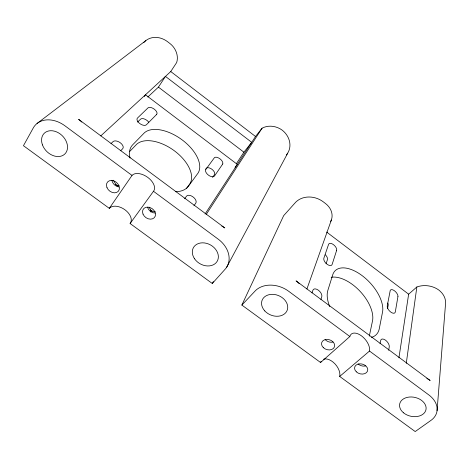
<?xml version="1.0" encoding="UTF-8"?>
<svg xmlns="http://www.w3.org/2000/svg" width="469" height="469" viewBox="0 0 469 469"><rect width="100%" height="100%" fill="white"/><g stroke="black" fill="none" stroke-linecap="round" stroke-linejoin="round"><path stroke-width="0.7" d="M437.061 410.75L445.521 304.035A20.308 16.046 9.7 0 0 438.726 289.971A19.721 15.583 9.6 0 0 416.853 286.987L408.646 294.186L398.931 357.8M406.271 363.334L416.853 286.987M388.678 350.267L389.293 346.679A5.698 3.031 49.8 0 0 385.266 340.013A5.698 3.031 49.8 0 0 380.617 340.846L380.072 343.713M387.57 308.567L388.232 305.014A5.095 2.585 47.8 0 0 387.781 303.044M369.291 336.179L372.304 321.851A32.015 17.3 47.2 0 0 360.415 291.677A32.015 17.3 47.2 0 0 331.196 277.302M320.902 299.503L321.769 296.783A5.669 3.177 46 0 0 318.422 290.247A5.669 3.177 46 0 0 312.923 290.205L312.002 292.891M326.084 263.684L327.432 259.65A5.089 2.685 44.6 0 0 325.38 254.808M306.914 288.986L331.349 220.031M323.616 359.201A12.446 7.44 50.4 0 1 335.036 363.938A12.446 7.44 50.4 0 1 339.685 376.449L415.2 431.556L430.366 420.804A24.47 17.535 12.6 0 0 428.777 394.886L369.508 351.052A12.892 7.158 49.4 0 0 361.476 335.857A12.892 7.158 49.4 0 0 349.856 336.519L320.591 362.519L241.857 305.073L283.657 215.664L294.708 203.317A20.331 17.218 21.9 0 1 323.299 201.852L325.58 203.593A16.714 14.181 21.3 0 1 330.704 221.468M226.715 267.142L287.69 153.187M212.293 283.499L224.651 269.745A24.921 19.587 30 0 0 218.214 239.161L153.492 191.293A13.372 7.879 34.3 0 0 147.817 177.429A13.372 7.879 34.3 0 0 132.018 175.418L64.992 125.844A26.575 20.103 44.6 0 0 32.777 128.852L23.45 145.707L109.3 208.347A12.898 8.166 33.4 0 1 124.912 209.754A12.898 8.166 33.4 0 1 130.095 223.52L212.293 283.499L213.342 281.576M144.329 96.55L145.472 94.785L237.349 164.396L235.092 167.234M206.337 214.286L262.065 128.201A18.52 16.327 31.7 0 1 282.145 130.118A19.077 16.808 31.8 0 1 286.436 154.917M205.059 214.022L255.511 136.485L262.065 128.201M236.364 163.699L243.898 152.185L251.706 142.33L165.463 76.406L158.434 87.128L147.799 97.042M100.776 135.893L170.751 71.54L176.672 62.535A16.556 14.041 51 0 0 169.983 43.558L167.732 41.817A20.155 17.036 50.9 0 0 143.737 42.65M193.937 205.803L195.931 202.901A5.804 3.353 37.3 0 0 192.7 196.681A5.804 3.353 37.3 0 0 186.345 196.417L184.669 198.727M109.3 208.347L132.018 175.418M212.615 177.323L214.609 174.427A5.212 2.814 37.6 0 0 212.017 169.35A5.212 2.814 37.6 0 0 206.442 168.107L205.598 169.256M130.095 223.52L153.492 191.293M186.398 188.561L188.966 185.062A33.27 18.654 35.1 0 0 175.506 151.663A33.27 18.654 35.1 0 0 136.743 144.2L129.843 151.34M150.279 211.982L151.153 210.857L155.262 211.73M241.857 305.073L254.503 291.665A24.57 19.041 22.8 0 1 288.57 291.196L349.856 336.519M120.662 150.766L122.661 148.749A6.009 3.383 32.5 0 0 120.299 142.775A6.009 3.383 32.5 0 0 113.064 141.615L111.006 143.596M137.558 122.098L140.594 119.132A5.376 2.837 33.8 0 1 148.755 122.198M339.685 376.449L369.508 351.052M37.045 123.494L145.818 40.621M119.038 185.806L116.306 185.237L113.445 180.237M115.609 184.405L117.965 186.14M150.426 210.012L152.196 211.314M326.623 232.044L408.646 294.186M158.434 87.128L243.898 152.185M170.751 71.54L255.511 136.485M149.101 207.192L151.153 210.857M371.413 337.346A33.463 18.062 47.6 0 0 379.292 328.675L382.352 312.987A32.39 17.019 46.9 0 0 363.135 276.399A32.39 17.019 46.9 0 0 332.943 274.154L327.866 290.323A33.463 18.062 47.6 0 0 329.777 306.656M320.591 362.519A12.446 7.44 50.4 0 1 321.136 361.236M426.837 378.483A23.21 16.866 12.2 0 1 430.143 380.47L296.074 280.878A19.727 15.512 22.3 0 1 299.257 283.739M333.054 342.042A6.63 5.059 18 0 1 325.134 339.556M365.539 365.943A6.625 4.96 15.5 0 1 358.105 363.932M175.33 191.715A34.77 19.575 35 0 0 188.362 186.287L197.215 174.216A33.668 18.367 35.4 0 0 183.32 140.782A33.668 18.367 35.4 0 0 144.423 132.78L132.709 144.78A34.77 19.575 35 0 0 130.036 158.071M221.802 226.087A23.614 18.801 30.1 0 1 224.798 227.934L78.604 119.337A21.287 16.374 45 0 1 81.758 122.075M118.827 186.955A6.994 5.458 39.8 0 1 111.892 180.278M155.262 213.032A6.883 5.429 36.2 0 1 147.612 207.409M397.964 296.396L395.308 311.932A5.311 2.685 48.2 0 1 390.712 312.032A5.311 2.685 48.2 0 1 387.247 305.87L390.243 290.399A5.147 2.538 47.6 0 1 394.646 290.927A5.147 2.538 47.6 0 1 397.964 296.396M336.619 250.411L332.128 264.434A5.3 2.796 44.9 0 1 327.04 264.211A5.3 2.796 44.9 0 1 323.856 258.208L328.593 244.343A5.141 2.638 44.4 0 1 333.5 244.683A5.141 2.638 44.4 0 1 336.619 250.411M222.728 164.003L214.503 175.992A5.435 2.937 37.6 0 1 208.453 175.142A5.435 2.937 37.6 0 1 205.815 169.467L214.48 157.602A5.27 2.767 37.8 0 1 220.072 158.921A5.27 2.767 37.8 0 1 222.728 164.003M156.628 114.436L146.381 124.783A5.61 2.966 33.6 0 1 139.768 123.552A5.61 2.966 33.6 0 1 137.458 118.071L147.987 107.905A5.435 2.791 34 0 1 154.313 109.195A5.435 2.791 34 0 1 156.628 114.436M264.78 310.918A13.513 10.47 22.8 0 0 287.034 310.666A13.513 10.47 22.8 0 0 272.084 294.321A13.513 10.47 22.8 0 0 264.78 310.918M403.528 412.808A13.454 9.644 12.6 0 0 425.711 410.604A13.454 9.644 12.6 0 0 409.249 397.044A13.454 9.644 12.6 0 0 403.528 412.808M323.381 347.676A6.724 5.089 18.1 0 0 334.432 346.913A6.724 5.089 18.1 0 0 326.477 339.421A6.724 5.089 18.1 0 0 323.381 347.676M356.329 371.829A6.718 4.989 15.7 0 0 367.479 371.202A6.718 4.989 15.7 0 0 359.676 363.833A6.718 4.989 15.7 0 0 356.329 371.829M42.462 144.915A14.615 11.057 44.5 0 0 64.704 154.131A14.615 11.057 44.5 0 0 56.473 131.853A14.615 11.057 44.5 0 0 42.462 144.915M194.576 258.812A13.707 10.769 30 0 0 217.083 261.456A13.707 10.769 30 0 0 204.349 242.924A13.707 10.769 30 0 0 194.576 258.812M107.014 187.694A7.094 5.499 39.6 0 0 118.2 191.393A7.094 5.499 39.6 0 0 113.621 180.817A7.094 5.499 39.6 0 0 107.014 187.694M143.016 214.099A6.982 5.464 36 0 0 154.172 217.809A6.982 5.464 36 0 0 149.875 207.491A6.982 5.464 36 0 0 143.016 214.099"/></g></svg>
